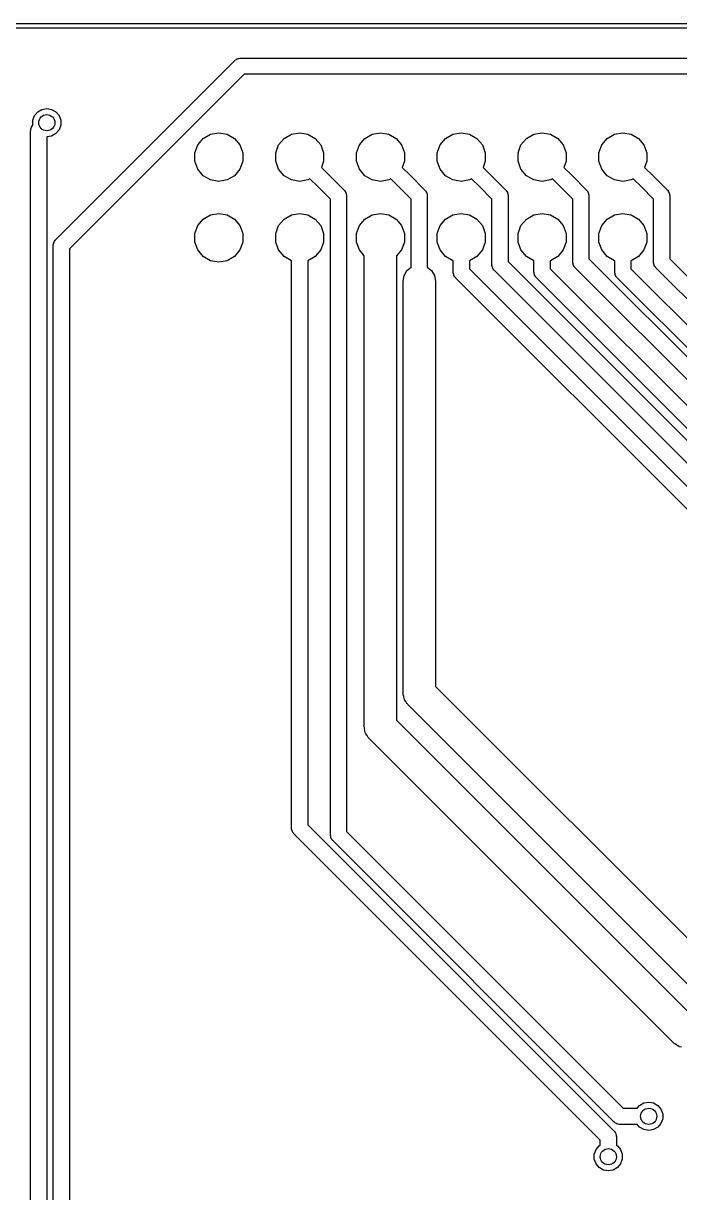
# Model space of a CAD drawing. Extents: x 25 to 346, y -457 to -16.
# Drawn here: x 52.73 to 73.36, y -53.2 to -16.43 of the extents above; entities that cross this region are included whole.
import ezdxf

# ---------------------------------------------------------------- set-up
doc = ezdxf.new("R2010")
doc.units = 0
doc.header["$MEASUREMENT"] = 0
doc.layers.add('BLACK', color=7, linetype='CONTINUOUS')

msp = doc.modelspace()

# ---------------------------------------------------------------- linework, layer by layer
at = {"layer": 'Black'}
for p, q in [((25.4, -16.435), (345.44, -16.435)), ((345.365, -16.585), (25.475, -16.585)), ((53.7446, -23.2392), (59.3834, -17.6004)), ((59.3834, -17.6004), (59.3925, -17.594)), ((59.3925, -17.594), (59.3997, -17.5854)), ((59.3997, -17.5854), (59.4285, -17.5688)), ((59.4285, -17.5688), (59.4557, -17.5498)), ((59.4557, -17.5498), (59.4664, -17.5469)), ((59.4664, -17.5469), (59.4761, -17.5413)), ((59.4761, -17.5413), (59.5088, -17.5356)), ((59.5088, -17.5356), (59.5409, -17.527)), ((59.5409, -17.527), (59.552, -17.5279)), ((59.552, -17.5279), (59.563, -17.526)), ((59.563, -17.526), (134.455, -17.526)), ((59.6682, -18.034), (54.1782, -23.524)), ((134.35, -18.034), (59.6682, -18.034)), ((53.3144, -19.1387), (53.467, -19.1118)), ((53.467, -19.1118), (53.6196, -19.1387)), ((53.0276, -19.4805), (53.0806, -19.3349)), ((53.0276, -19.6355), (53.0276, -19.4805)), ((53.0806, -19.3349), (53.1802, -19.2162)), ((53.1802, -19.2162), (53.3144, -19.1387)), ((53.6196, -19.1387), (53.7538, -19.2162)), ((53.7538, -19.2162), (53.8534, -19.3349)), ((53.8534, -19.3349), (53.9064, -19.4805)), ((53.9064, -19.4805), (53.9064, -19.6355)), ((52.959, -19.812), (52.9609, -19.801)), ((52.959, -21.844), (52.959, -19.812)), ((52.96, -19.7899), (52.9686, -19.7578)), ((52.9609, -19.801), (52.96, -19.7899)), ((52.9686, -19.7578), (52.9743, -19.7251)), ((52.9743, -19.7251), (52.9799, -19.7154)), ((52.9799, -19.7154), (52.9828, -19.7047)), ((52.9828, -19.7047), (53.0018, -19.6775)), ((53.0018, -19.6775), (53.0184, -19.6487)), ((53.0184, -19.6487), (53.027, -19.6415)), ((53.027, -19.6415), (53.0288, -19.6389)), ((53.0288, -19.6389), (53.0276, -19.6355)), ((53.8534, -19.7811), (53.7538, -19.8998)), ((53.9064, -19.6355), (53.8534, -19.7811)), ((53.6196, -19.9773), (53.467, -20.0042)), ((53.467, -20.0042), (53.467, -21.844)), ((53.7538, -19.8998), (53.6196, -19.9773)), ((58.2148, -20.255), (58.3855, -20.0515)), ((58.3855, -20.0515), (58.6156, -19.9187)), ((58.6156, -19.9187), (58.8772, -19.8726)), ((58.8772, -19.8726), (59.1388, -19.9187)), ((59.1388, -19.9187), (59.3689, -20.0515)), ((59.3689, -20.0515), (59.5396, -20.255)), ((60.7548, -20.255), (60.9255, -20.0515)), ((60.9255, -20.0515), (61.1556, -19.9187)), ((61.1556, -19.9187), (61.4172, -19.8726)), ((61.4172, -19.8726), (61.6788, -19.9187)), ((61.6788, -19.9187), (61.9089, -20.0515)), ((61.9089, -20.0515), (62.0796, -20.255)), ((63.2948, -20.255), (63.4655, -20.0515)), ((63.4655, -20.0515), (63.6956, -19.9187)), ((63.6956, -19.9187), (63.9572, -19.8726)), ((63.9572, -19.8726), (64.2188, -19.9187)), ((64.2188, -19.9187), (64.4489, -20.0515)), ((64.4489, -20.0515), (64.6196, -20.255)), ((65.8348, -20.255), (66.0055, -20.0515)), ((66.0055, -20.0515), (66.2356, -19.9187)), ((66.2356, -19.9187), (66.4972, -19.8726)), ((66.4972, -19.8726), (66.7588, -19.9187)), ((66.7588, -19.9187), (66.9889, -20.0515)), ((66.9889, -20.0515), (67.1596, -20.255)), ((68.3748, -20.255), (68.5455, -20.0515)), ((68.5455, -20.0515), (68.7756, -19.9187)), ((68.7756, -19.9187), (69.0372, -19.8726)), ((69.0372, -19.8726), (69.2988, -19.9187)), ((69.2988, -19.9187), (69.5289, -20.0515)), ((69.5289, -20.0515), (69.6996, -20.255)), ((70.9148, -20.255), (71.0855, -20.0515)), ((71.0855, -20.0515), (71.3156, -19.9187)), ((71.3156, -19.9187), (71.5772, -19.8726)), ((71.5772, -19.8726), (71.8388, -19.9187)), ((71.8388, -19.9187), (72.0689, -20.0515)), ((72.0689, -20.0515), (72.2396, -20.255)), ((58.1239, -20.5047), (58.2148, -20.255)), ((58.1239, -20.7703), (58.1239, -20.5047)), ((59.5396, -20.255), (59.6305, -20.5047)), ((59.6305, -20.5047), (59.6305, -20.7703)), ((60.6639, -20.5047), (60.7548, -20.255)), ((60.6639, -20.7703), (60.6639, -20.5047)), ((62.0796, -20.255), (62.1705, -20.5047)), ((62.1705, -20.5047), (62.1705, -20.7703)), ((63.2039, -20.5047), (63.2948, -20.255)), ((63.2039, -20.7703), (63.2039, -20.5047)), ((64.6196, -20.255), (64.7105, -20.5047)), ((64.7105, -20.5047), (64.7105, -20.7703)), ((65.7439, -20.5047), (65.8348, -20.255)), ((65.7439, -20.7703), (65.7439, -20.5047)), ((67.1596, -20.255), (67.2505, -20.5047)), ((67.2505, -20.5047), (67.2505, -20.7703)), ((68.2839, -20.5047), (68.3748, -20.255)), ((68.2839, -20.7703), (68.2839, -20.5047)), ((69.6996, -20.255), (69.7905, -20.5047)), ((69.7905, -20.5047), (69.7905, -20.7703)), ((70.8239, -20.5047), (70.9148, -20.255)), ((70.8239, -20.7703), (70.8239, -20.5047)), ((72.2396, -20.255), (72.3305, -20.5047)), ((72.3305, -20.5047), (72.3305, -20.7703)), ((58.2148, -21.02), (58.1239, -20.7703)), ((59.6305, -20.7703), (59.5396, -21.02)), ((60.7548, -21.02), (60.6639, -20.7703)), ((62.1705, -20.7703), (62.1008, -20.9619)), ((63.2948, -21.02), (63.2039, -20.7703)), ((64.7105, -20.7703), (64.6408, -20.9619)), ((65.8348, -21.02), (65.7439, -20.7703)), ((67.2505, -20.7703), (67.1808, -20.9619)), ((68.3748, -21.02), (68.2839, -20.7703)), ((69.7905, -20.7703), (69.7208, -20.9619)), ((70.9148, -21.02), (70.8239, -20.7703)), ((72.3305, -20.7703), (72.2608, -20.9619)), ((58.3855, -21.2235), (58.2148, -21.02)), ((58.6156, -21.3563), (58.3855, -21.2235)), ((59.3689, -21.2235), (59.1388, -21.3563)), ((59.5396, -21.02), (59.3689, -21.2235)), ((60.9255, -21.2235), (60.7548, -21.02)), ((61.1556, -21.3563), (60.9255, -21.2235)), ((61.7409, -21.3204), (61.6788, -21.3563)), ((61.9996, -21.5791), (61.7409, -21.3204)), ((62.1008, -20.9619), (62.3588, -21.2199)), ((62.3588, -21.2199), (62.816, -21.6771)), ((63.4655, -21.2235), (63.2948, -21.02)), ((63.6956, -21.3563), (63.4655, -21.2235)), ((64.2809, -21.3204), (64.2188, -21.3563)), ((64.5396, -21.5791), (64.2809, -21.3204)), ((64.6408, -20.9619), (64.8988, -21.2199)), ((64.8988, -21.2199), (65.356, -21.6771)), ((66.0055, -21.2235), (65.8348, -21.02)), ((66.2356, -21.3563), (66.0055, -21.2235)), ((66.8209, -21.3204), (66.7588, -21.3563)), ((67.0796, -21.5791), (66.8209, -21.3204)), ((67.1808, -20.9619), (67.4388, -21.2199)), ((67.4388, -21.2199), (67.896, -21.6771)), ((68.5455, -21.2235), (68.3748, -21.02)), ((68.7756, -21.3563), (68.5455, -21.2235)), ((69.3609, -21.3204), (69.2988, -21.3563)), ((69.6196, -21.5791), (69.3609, -21.3204)), ((69.7208, -20.9619), (69.9788, -21.2199)), ((69.9788, -21.2199), (70.436, -21.6771)), ((71.0855, -21.2235), (70.9148, -21.02)), ((71.3156, -21.3563), (71.0855, -21.2235)), ((71.9009, -21.3204), (71.8388, -21.3563)), ((72.1596, -21.5791), (71.9009, -21.3204)), ((72.2608, -20.9619), (72.5188, -21.2199)), ((72.5188, -21.2199), (72.976, -21.6771)), ((58.8772, -21.4024), (58.6156, -21.3563)), ((59.1388, -21.3563), (58.8772, -21.4024)), ((61.4172, -21.4024), (61.1556, -21.3563)), ((61.6788, -21.3563), (61.4172, -21.4024)), ((62.3824, -21.9619), (61.9996, -21.5791)), ((62.816, -21.6771), (62.8224, -21.6862)), ((62.8224, -21.6862), (62.831, -21.6934)), ((63.9572, -21.4024), (63.6956, -21.3563)), ((64.2188, -21.3563), (63.9572, -21.4024)), ((64.9224, -21.9619), (64.5396, -21.5791)), ((65.356, -21.6771), (65.3624, -21.6862)), ((65.3624, -21.6862), (65.371, -21.6934)), ((66.4972, -21.4024), (66.2356, -21.3563)), ((66.7588, -21.3563), (66.4972, -21.4024)), ((67.4624, -21.9619), (67.0796, -21.5791)), ((67.896, -21.6771), (67.9024, -21.6862)), ((67.9024, -21.6862), (67.911, -21.6934)), ((69.0372, -21.4024), (68.7756, -21.3563)), ((69.2988, -21.3563), (69.0372, -21.4024)), ((70.0024, -21.9619), (69.6196, -21.5791)), ((70.436, -21.6771), (70.4424, -21.6862)), ((70.4424, -21.6862), (70.451, -21.6934)), ((71.5772, -21.4024), (71.3156, -21.3563)), ((71.8388, -21.3563), (71.5772, -21.4024)), ((72.5424, -21.9619), (72.1596, -21.5791)), ((72.976, -21.6771), (72.9824, -21.6862)), ((72.9824, -21.6862), (72.991, -21.6934)), ((52.959, -241.354), (52.959, -21.844)), ((53.467, -21.844), (53.467, -241.249)), ((62.3824, -24.638), (62.3824, -21.9619)), ((62.831, -21.6934), (62.8476, -21.7222)), ((62.8476, -21.7222), (62.8666, -21.7494)), ((62.8666, -21.7494), (62.8695, -21.7601)), ((62.8695, -21.7601), (62.8751, -21.7698)), ((62.8751, -21.7698), (62.8808, -21.8025)), ((62.8808, -21.8025), (62.8894, -21.8346)), ((62.8894, -21.8346), (62.8885, -21.8457)), ((62.8885, -21.8457), (62.8904, -21.8567)), ((62.8904, -21.8567), (62.8904, -24.638)), ((64.9224, -24.0965), (64.9224, -21.9619)), ((65.371, -21.6934), (65.3876, -21.7222)), ((65.3876, -21.7222), (65.4066, -21.7494)), ((65.4066, -21.7494), (65.4095, -21.7601)), ((65.4095, -21.7601), (65.4151, -21.7698)), ((65.4151, -21.7698), (65.4208, -21.8025)), ((65.4208, -21.8025), (65.4294, -21.8346)), ((65.4294, -21.8346), (65.4285, -21.8457)), ((65.4285, -21.8457), (65.4304, -21.8567)), ((65.4304, -21.8567), (65.4304, -24.0965)), ((67.4624, -24.0284), (67.4624, -21.9619)), ((67.911, -21.6934), (67.9276, -21.7222)), ((67.9276, -21.7222), (67.9466, -21.7494)), ((67.9466, -21.7494), (67.9495, -21.7601)), ((67.9495, -21.7601), (67.9551, -21.7698)), ((67.9551, -21.7698), (67.9608, -21.8025)), ((67.9608, -21.8025), (67.9694, -21.8346)), ((67.9694, -21.8346), (67.9685, -21.8457)), ((67.9685, -21.8457), (67.9704, -21.8567)), ((67.9704, -21.8567), (67.9704, -23.9232)), ((70.0024, -23.9401), (70.0024, -21.9619)), ((70.451, -21.6934), (70.4676, -21.7222)), ((70.4676, -21.7222), (70.4866, -21.7494)), ((70.4866, -21.7494), (70.4895, -21.7601)), ((70.4895, -21.7601), (70.4951, -21.7698)), ((70.4951, -21.7698), (70.5008, -21.8025)), ((70.5008, -21.8025), (70.5094, -21.8346)), ((70.5094, -21.8346), (70.5085, -21.8457)), ((70.5085, -21.8457), (70.5104, -21.8567)), ((70.5104, -21.8567), (70.5104, -23.8349)), ((72.5424, -23.9401), (72.5424, -21.9619)), ((72.991, -21.6934), (73.0076, -21.7222)), ((73.0076, -21.7222), (73.0266, -21.7494)), ((73.0266, -21.7494), (73.0295, -21.7601)), ((73.0295, -21.7601), (73.0351, -21.7698)), ((73.0351, -21.7698), (73.0408, -21.8025)), ((73.0408, -21.8025), (73.0494, -21.8346)), ((73.0494, -21.8346), (73.0485, -21.8457)), ((73.0485, -21.8457), (73.0504, -21.8567)), ((73.0504, -21.8567), (73.0504, -23.8349)), ((58.6156, -22.4587), (58.8772, -22.4126)), ((58.8772, -22.4126), (59.1388, -22.4587)), ((61.1556, -22.4587), (61.4172, -22.4126)), ((61.4172, -22.4126), (61.6788, -22.4587)), ((63.6956, -22.4587), (63.9572, -22.4126)), ((63.9572, -22.4126), (64.2188, -22.4587)), ((66.2356, -22.4587), (66.4972, -22.4126)), ((66.4972, -22.4126), (66.7588, -22.4587)), ((68.7756, -22.4587), (69.0372, -22.4126)), ((69.0372, -22.4126), (69.2988, -22.4587)), ((71.3156, -22.4587), (71.5772, -22.4126)), ((71.5772, -22.4126), (71.8388, -22.4587)), ((58.2148, -22.795), (58.3855, -22.5915)), ((58.3855, -22.5915), (58.6156, -22.4587)), ((59.1388, -22.4587), (59.3689, -22.5915)), ((59.3689, -22.5915), (59.5396, -22.795)), ((60.7548, -22.795), (60.9255, -22.5915)), ((60.9255, -22.5915), (61.1556, -22.4587)), ((61.6788, -22.4587), (61.9089, -22.5915)), ((61.9089, -22.5915), (62.0796, -22.795)), ((63.2948, -22.795), (63.4655, -22.5915)), ((63.4655, -22.5915), (63.6956, -22.4587)), ((64.2188, -22.4587), (64.4489, -22.5915)), ((64.4489, -22.5915), (64.6196, -22.795)), ((65.8348, -22.795), (66.0055, -22.5915)), ((66.0055, -22.5915), (66.2356, -22.4587)), ((66.7588, -22.4587), (66.9889, -22.5915)), ((66.9889, -22.5915), (67.1596, -22.795)), ((68.3748, -22.795), (68.5455, -22.5915)), ((68.5455, -22.5915), (68.7756, -22.4587)), ((69.2988, -22.4587), (69.5289, -22.5915)), ((69.5289, -22.5915), (69.6996, -22.795)), ((70.9148, -22.795), (71.0855, -22.5915)), ((71.0855, -22.5915), (71.3156, -22.4587)), ((71.8388, -22.4587), (72.0689, -22.5915)), ((72.0689, -22.5915), (72.2396, -22.795)), ((58.1239, -23.0447), (58.2148, -22.795)), ((58.1239, -23.3103), (58.1239, -23.0447)), ((59.5396, -22.795), (59.6305, -23.0447)), ((59.6305, -23.0447), (59.6305, -23.3103)), ((60.6639, -23.0447), (60.7548, -22.795)), ((60.6639, -23.3103), (60.6639, -23.0447)), ((62.0796, -22.795), (62.1705, -23.0447)), ((62.1705, -23.0447), (62.1705, -23.3103)), ((63.2039, -23.0447), (63.2948, -22.795)), ((63.2039, -23.3103), (63.2039, -23.0447)), ((64.6196, -22.795), (64.7105, -23.0447)), ((64.7105, -23.0447), (64.7105, -23.3103)), ((65.7439, -23.0447), (65.8348, -22.795)), ((65.7439, -23.3103), (65.7439, -23.0447)), ((67.1596, -22.795), (67.2505, -23.0447)), ((67.2505, -23.0447), (67.2505, -23.3103)), ((68.2839, -23.0447), (68.3748, -22.795)), ((68.2839, -23.3103), (68.2839, -23.0447)), ((69.6996, -22.795), (69.7905, -23.0447)), ((69.7905, -23.0447), (69.7905, -23.3103)), ((70.8239, -23.0447), (70.9148, -22.795)), ((70.8239, -23.3103), (70.8239, -23.0447)), ((72.2396, -22.795), (72.3305, -23.0447)), ((72.3305, -23.0447), (72.3305, -23.3103)), ((53.6702, -23.4188), (53.6722, -23.4078)), ((53.6702, -241.06), (53.6702, -23.4188)), ((53.6712, -23.3967), (53.6798, -23.3646)), ((53.6722, -23.4078), (53.6712, -23.3967)), ((53.6798, -23.3646), (53.6855, -23.3319)), ((53.6855, -23.3319), (53.6911, -23.3222)), ((53.6911, -23.3222), (53.694, -23.3114)), ((53.694, -23.3114), (53.713, -23.2843)), ((53.713, -23.2843), (53.7296, -23.2555)), ((53.7296, -23.2555), (53.7382, -23.2483)), ((53.7382, -23.2483), (53.7446, -23.2392)), ((54.1782, -23.524), (54.1782, -240.955)), ((58.2148, -23.56), (58.1239, -23.3103)), ((59.6305, -23.3103), (59.5396, -23.56)), ((60.7548, -23.56), (60.6639, -23.3103)), ((62.1705, -23.3103), (62.0796, -23.56)), ((63.2948, -23.56), (63.2039, -23.3103)), ((64.7105, -23.3103), (64.6196, -23.56)), ((65.8348, -23.56), (65.7439, -23.3103)), ((67.2505, -23.3103), (67.1596, -23.56)), ((68.3748, -23.56), (68.2839, -23.3103)), ((69.7905, -23.3103), (69.6996, -23.56)), ((70.9148, -23.56), (70.8239, -23.3103)), ((72.3305, -23.3103), (72.2396, -23.56)), ((58.3855, -23.7635), (58.2148, -23.56)), ((58.6156, -23.8963), (58.3855, -23.7635)), ((58.8772, -23.9424), (58.6156, -23.8963)), ((59.1388, -23.8963), (58.8772, -23.9424)), ((59.3689, -23.7635), (59.1388, -23.8963)), ((59.5396, -23.56), (59.3689, -23.7635)), ((60.9255, -23.7635), (60.7548, -23.56)), ((61.1556, -23.8963), (60.9255, -23.7635)), ((61.1632, -23.8976), (61.1556, -23.8963)), ((61.6788, -23.8963), (61.6712, -23.8976)), ((61.9089, -23.7635), (61.6788, -23.8963)), ((62.0796, -23.56), (61.9089, -23.7635)), ((63.4492, -23.744), (63.2948, -23.56)), ((63.4492, -24.2551), (63.4492, -23.744)), ((64.6196, -23.56), (64.4652, -23.744)), ((64.4652, -23.744), (64.4652, -24.2551)), ((66.0055, -23.7635), (65.8348, -23.56)), ((66.2356, -23.8963), (66.0055, -23.7635)), ((66.2432, -23.8976), (66.2356, -23.8963)), ((66.7588, -23.8963), (66.7512, -23.8976)), ((66.9889, -23.7635), (66.7588, -23.8963)), ((67.1596, -23.56), (66.9889, -23.7635)), ((68.5455, -23.7635), (68.3748, -23.56)), ((68.7756, -23.8963), (68.5455, -23.7635)), ((68.7832, -23.8976), (68.7756, -23.8963)), ((69.2988, -23.8963), (69.2912, -23.8976)), ((69.5289, -23.7635), (69.2988, -23.8963)), ((69.6996, -23.56), (69.5289, -23.7635)), ((70.5104, -23.8349), (75.8855, -29.21)), ((71.0855, -23.7635), (70.9148, -23.56)), ((71.3156, -23.8963), (71.0855, -23.7635)), ((71.3232, -23.8976), (71.3156, -23.8963)), ((71.8388, -23.8963), (71.8312, -23.8976)), ((72.0689, -23.7635), (71.8388, -23.8963)), ((72.2396, -23.56), (72.0689, -23.7635)), ((73.0504, -23.8349), (75.8855, -26.67)), ((61.1632, -41.7386), (61.1632, -23.8976)), ((61.6712, -23.8976), (61.6712, -41.6334)), ((63.4492, -25.0414), (63.4492, -24.2551)), ((64.4652, -24.2551), (64.4652, -25.0414)), ((64.699, -24.3627), (64.7873, -24.2099)), ((64.7873, -24.2099), (64.9224, -24.0965)), ((65.4304, -24.0965), (65.5656, -24.2099)), ((65.5656, -24.2099), (65.6538, -24.3627)), ((66.2432, -24.2551), (66.2432, -23.8976)), ((66.2451, -24.2661), (66.2432, -24.2551)), ((66.7512, -23.8976), (66.7512, -24.1499)), ((66.7512, -24.1499), (73.9449, -31.3436)), ((67.4643, -24.0394), (67.4624, -24.0284)), ((67.4634, -24.0505), (67.4643, -24.0394)), ((67.472, -24.0826), (67.4634, -24.0505)), ((67.4777, -24.1153), (67.472, -24.0826)), ((67.4833, -24.125), (67.4777, -24.1153)), ((67.4862, -24.1357), (67.4833, -24.125)), ((67.5052, -24.1629), (67.4862, -24.1357)), ((67.5218, -24.1917), (67.5052, -24.1629)), ((67.5304, -24.1989), (67.5218, -24.1917)), ((67.5368, -24.208), (67.5304, -24.1989)), ((74.3948, -31.066), (67.5368, -24.208)), ((67.9704, -23.9232), (74.6796, -30.6324)), ((68.7832, -24.2551), (68.7832, -23.8976)), ((68.7851, -24.2661), (68.7832, -24.2551)), ((69.2912, -23.8976), (69.2912, -24.1499)), ((69.2912, -24.1499), (75.0625, -29.9212)), ((70.0043, -23.9511), (70.0024, -23.9401)), ((70.0034, -23.9623), (70.0043, -23.9511)), ((70.012, -23.9943), (70.0034, -23.9623)), ((70.0177, -24.027), (70.012, -23.9943)), ((70.0233, -24.0367), (70.0177, -24.027)), ((70.0262, -24.0475), (70.0233, -24.0367)), ((70.0452, -24.0747), (70.0262, -24.0475)), ((70.0618, -24.1034), (70.0452, -24.0747)), ((70.0704, -24.1106), (70.0618, -24.1034)), ((70.0768, -24.1197), (70.0704, -24.1106)), ((75.6007, -29.6436), (70.0768, -24.1197)), ((71.3232, -24.2551), (71.3232, -23.8976)), ((71.3251, -24.2661), (71.3232, -24.2551)), ((71.8312, -23.8976), (71.8312, -24.1499)), ((71.8312, -24.1499), (75.0625, -27.3812)), ((72.5443, -23.9511), (72.5424, -23.9401)), ((72.5434, -23.9623), (72.5443, -23.9511)), ((72.552, -23.9943), (72.5434, -23.9623)), ((72.5577, -24.027), (72.552, -23.9943)), ((72.5633, -24.0367), (72.5577, -24.027)), ((72.5662, -24.0475), (72.5633, -24.0367)), ((72.5852, -24.0747), (72.5662, -24.0475)), ((72.6018, -24.1034), (72.5852, -24.0747)), ((72.6104, -24.1106), (72.6018, -24.1034)), ((72.6168, -24.1197), (72.6104, -24.1106)), ((75.6007, -27.1036), (72.6168, -24.1197)), ((64.6684, -24.5364), (64.699, -24.3627)), ((64.6684, -37.4904), (64.6684, -24.5364)), ((65.6538, -24.3627), (65.6844, -24.5364)), ((65.6844, -24.5364), (65.6844, -37.28)), ((66.2442, -24.2773), (66.2451, -24.2661)), ((66.2528, -24.3093), (66.2442, -24.2773)), ((66.2585, -24.342), (66.2528, -24.3093)), ((66.2641, -24.3517), (66.2585, -24.342)), ((66.267, -24.3625), (66.2641, -24.3517)), ((66.286, -24.3897), (66.267, -24.3625)), ((66.3026, -24.4184), (66.286, -24.3897)), ((66.3112, -24.4256), (66.3026, -24.4184)), ((66.3176, -24.4347), (66.3112, -24.4256)), ((73.6601, -31.7772), (66.3176, -24.4347)), ((68.7842, -24.2773), (68.7851, -24.2661)), ((68.7928, -24.3093), (68.7842, -24.2773)), ((68.7985, -24.342), (68.7928, -24.3093)), ((68.8041, -24.3517), (68.7985, -24.342)), ((68.807, -24.3625), (68.8041, -24.3517)), ((68.826, -24.3897), (68.807, -24.3625)), ((68.8426, -24.4184), (68.826, -24.3897)), ((68.8512, -24.4256), (68.8426, -24.4184)), ((68.8576, -24.4347), (68.8512, -24.4256)), ((74.7777, -30.3548), (68.8576, -24.4347)), ((71.3242, -24.2773), (71.3251, -24.2661)), ((71.3328, -24.3093), (71.3242, -24.2773)), ((71.3385, -24.342), (71.3328, -24.3093)), ((71.3441, -24.3517), (71.3385, -24.342)), ((71.347, -24.3625), (71.3441, -24.3517)), ((71.366, -24.3897), (71.347, -24.3625)), ((71.3826, -24.4184), (71.366, -24.3897)), ((71.3912, -24.4256), (71.3826, -24.4184)), ((71.3976, -24.4347), (71.3912, -24.4256)), ((74.7777, -27.8148), (71.3976, -24.4347)), ((62.3824, -41.952), (62.3824, -24.638)), ((62.8904, -24.638), (62.8904, -41.8468)), ((63.4492, -38.5572), (63.4492, -25.0414)), ((64.4652, -25.0414), (64.4652, -38.3468)), ((64.6723, -37.5124), (64.6684, -37.4904)), ((65.6844, -37.28), (74.6324, -46.228)), ((64.6703, -37.5347), (64.6723, -37.5124)), ((64.6875, -37.5988), (64.6703, -37.5347)), ((64.699, -37.6641), (64.6875, -37.5988)), ((64.7102, -37.6835), (64.699, -37.6641)), ((64.716, -37.7051), (64.7102, -37.6835)), ((64.7541, -37.7595), (64.716, -37.7051)), ((64.7873, -37.8169), (64.7541, -37.7595)), ((64.8044, -37.8313), (64.7873, -37.8169)), ((64.8172, -37.8496), (64.8044, -37.8313)), ((74.0628, -47.0952), (64.8172, -37.8496)), ((63.4531, -38.5792), (63.4492, -38.5572)), ((63.4511, -38.6015), (63.4531, -38.5792)), ((63.4683, -38.6656), (63.4511, -38.6015)), ((64.4652, -38.3468), (73.7434, -47.625)), ((63.4798, -38.7309), (63.4683, -38.6656)), ((63.491, -38.7503), (63.4798, -38.7309)), ((63.4968, -38.7719), (63.491, -38.7503)), ((63.5349, -38.8263), (63.4968, -38.7719)), ((63.568, -38.8837), (63.5349, -38.8263)), ((63.5852, -38.8981), (63.568, -38.8837)), ((63.598, -38.9164), (63.5852, -38.8981)), ((73.1738, -48.4922), (63.598, -38.9164)), ((61.1651, -41.7496), (61.1632, -41.7386)), ((61.1642, -41.7607), (61.1651, -41.7496)), ((61.1728, -41.7928), (61.1642, -41.7607)), ((61.1785, -41.8255), (61.1728, -41.7928)), ((61.1841, -41.8351), (61.1785, -41.8255)), ((61.187, -41.8459), (61.1841, -41.8351)), ((61.206, -41.8731), (61.187, -41.8459)), ((61.2226, -41.9019), (61.206, -41.8731)), ((61.2312, -41.909), (61.2226, -41.9019)), ((61.2376, -41.9182), (61.2312, -41.909)), ((61.6712, -41.6334), (71.2996, -51.2618)), ((62.8904, -41.8468), (71.5896, -50.546)), ((70.866, -51.5466), (61.2376, -41.9182)), ((62.3843, -41.963), (62.3824, -41.952)), ((62.3834, -41.9741), (62.3843, -41.963)), ((62.392, -42.0062), (62.3834, -41.9741)), ((62.3977, -42.0389), (62.392, -42.0062)), ((62.4033, -42.0485), (62.3977, -42.0389)), ((62.4062, -42.0593), (62.4033, -42.0485)), ((62.4252, -42.0865), (62.4062, -42.0593)), ((62.4418, -42.1152), (62.4252, -42.0865)), ((62.4504, -42.1224), (62.4418, -42.1152)), ((62.4568, -42.1316), (62.4504, -42.1224)), ((71.3048, -50.9796), (62.4568, -42.1316)), ((73.1921, -48.505), (73.1738, -48.4922)), ((73.2065, -48.5222), (73.1921, -48.505)), ((73.2639, -48.5553), (73.2065, -48.5222)), ((73.3183, -48.5934), (73.2639, -48.5553)), ((73.3399, -48.5992), (73.3183, -48.5934)), ((73.3593, -48.6104), (73.3399, -48.5992)), ((73.4246, -48.6219), (73.3593, -48.6104)), ((72.2374, -50.3807), (72.39, -50.3538)), ((72.39, -50.3538), (72.5426, -50.3807)), ((71.5896, -50.546), (72.0295, -50.546)), ((72.0295, -50.546), (72.1032, -50.4582)), ((72.1032, -50.4582), (72.2374, -50.3807)), ((72.5426, -50.3807), (72.6768, -50.4582)), ((72.6768, -50.4582), (72.7764, -50.5769)), ((72.7764, -50.5769), (72.8294, -50.7225)), ((72.8294, -50.7225), (72.8294, -50.8775)), ((71.314, -50.986), (71.3048, -50.9796)), ((71.3212, -50.9946), (71.314, -50.986)), ((71.3499, -51.0112), (71.3212, -50.9946)), ((71.3771, -51.0302), (71.3499, -51.0112)), ((71.3879, -51.0331), (71.3771, -51.0302)), ((71.3975, -51.0387), (71.3879, -51.0331)), ((71.4302, -51.0444), (71.3975, -51.0387)), ((71.4623, -51.053), (71.4302, -51.0444)), ((71.4734, -51.0521), (71.4623, -51.053)), ((71.4844, -51.054), (71.4734, -51.0521)), ((72.0295, -51.054), (71.4844, -51.054)), ((72.1032, -51.1418), (72.0295, -51.054)), ((72.7764, -51.0231), (72.6768, -51.1418)), ((72.8294, -50.8775), (72.7764, -51.0231)), ((71.2996, -51.2618), (71.306, -51.2709)), ((71.306, -51.2709), (71.3146, -51.2781)), ((71.3146, -51.2781), (71.3312, -51.3069)), ((71.3312, -51.3069), (71.3502, -51.334)), ((71.3502, -51.334), (71.3531, -51.3448)), ((71.3531, -51.3448), (71.3587, -51.3545)), ((71.3587, -51.3545), (71.3644, -51.3872)), ((71.3644, -51.3872), (71.373, -51.4192)), ((71.373, -51.4192), (71.3721, -51.4304)), ((71.3721, -51.4304), (71.374, -51.4414)), ((71.374, -51.4414), (71.374, -51.7092)), ((72.2374, -51.2193), (72.1032, -51.1418)), ((72.39, -51.2462), (72.2374, -51.2193)), ((72.5426, -51.2193), (72.39, -51.2462)), ((72.6768, -51.1418), (72.5426, -51.2193)), ((70.7336, -51.8469), (70.8332, -51.7282)), ((70.8332, -51.7282), (70.866, -51.7092)), ((70.866, -51.7092), (70.866, -51.5466)), ((71.374, -51.7092), (71.4068, -51.7282)), ((71.4068, -51.7282), (71.5064, -51.8469)), ((70.6806, -51.9925), (70.7336, -51.8469)), ((70.6806, -52.1475), (70.6806, -51.9925)), ((70.7336, -52.2931), (70.6806, -52.1475)), ((71.5064, -51.8469), (71.5594, -51.9925)), ((71.5594, -52.1475), (71.5064, -52.2931)), ((71.5594, -51.9925), (71.5594, -52.1475)), ((70.8332, -52.4118), (70.7336, -52.2931)), ((70.9674, -52.4893), (70.8332, -52.4118)), ((71.12, -52.5162), (70.9674, -52.4893)), ((71.2726, -52.4893), (71.12, -52.5162)), ((71.4068, -52.4118), (71.2726, -52.4893)), ((71.5064, -52.2931), (71.4068, -52.4118))]:
    msp.add_line(p, q, dxfattribs=at)
for centre in [(53.467, -19.558), (72.39, -50.8), (71.12, -52.07)]:
    msp.add_circle(centre, 0.254, dxfattribs=at)

doc.saveas('drawing.dxf')
